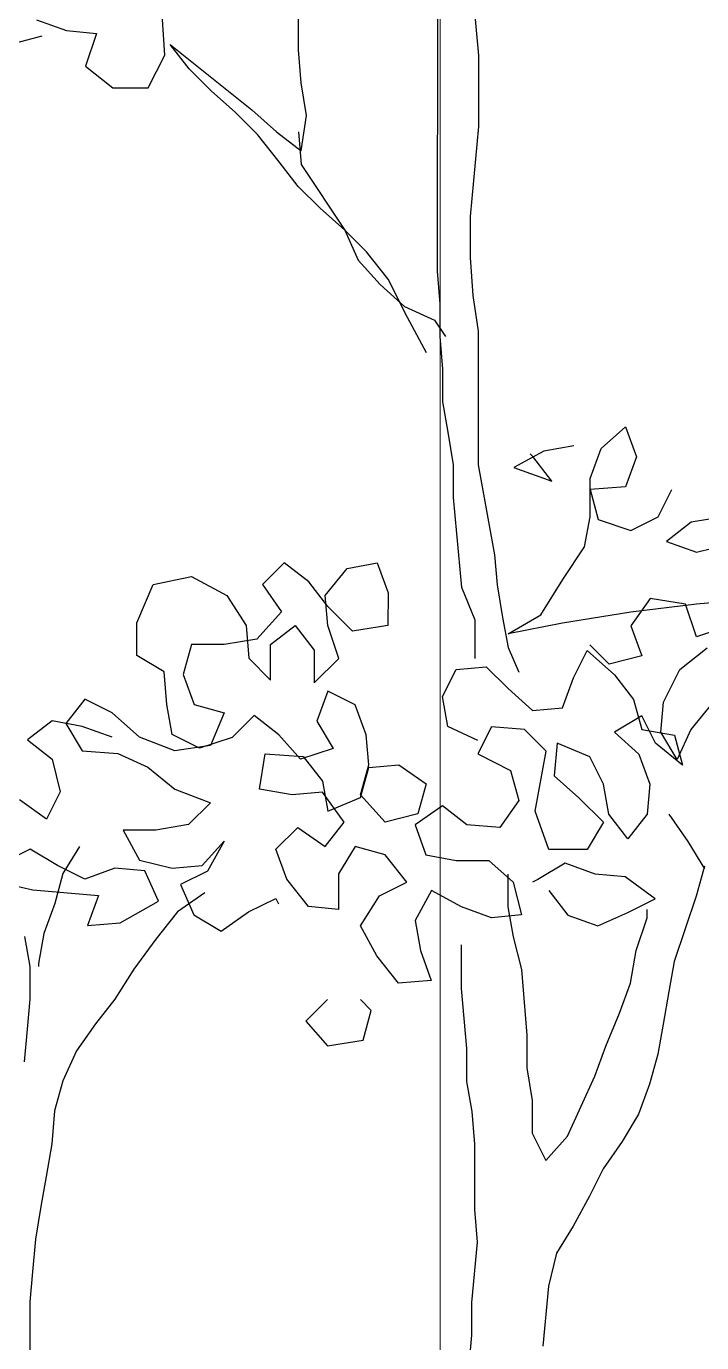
# Model space of a CAD drawing. Header units: millimetres. Extents: x 684983 to 685377, y 990360 to 990509.
# Drawn here: x 685179.705 to 685180.149, y 990434.869 to 990435.735 of the extents above; entities that cross this region are included whole.
import ezdxf

# ---------------------------------------------------------------- set-up
doc = ezdxf.new("R2010")
doc.units = ezdxf.units.MM
doc.layers.add('grid', color=8, linetype='Continuous', lineweight=9)
doc.layers.add('JACK  FRUIT TREE', color=7, linetype='Continuous')

# ---------------------------------------------------------------- blocks, each defined once
blk = doc.blocks.new('JT')
for p, q in [((-0.10332, 1.57893, 157.72663), (-0.10329, 1.61123, 157.72663)), ((-0.04239, 1.48196, 157.72663), (-0.04228, 1.6016, 157.72663)), ((-0.02673, 1.60279, 157.72663), (-0.02436, 1.57646, 157.72663)), ((-0.21578, 1.58501, 157.72663), (-0.22895, 1.58143, 157.72663)), ((-0.15119, 1.5706, 157.72663), (-0.15955, 1.58137, 157.72663)), ((-0.15955, 1.58137, 157.72663), (-0.12369, 1.55262, 157.72663)), ((-0.10214, 1.56457, 157.72663), (-0.10332, 1.57893, 157.72663)), ((-0.02436, 1.57646, 157.72663), (-0.02439, 1.54535, 157.72663)), ((-0.14163, 1.56102, 157.72663), (-0.15119, 1.5706, 157.72663)), ((-0.09976, 1.55021, 157.72663), (-0.10214, 1.56457, 157.72663)), ((-0.13087, 1.55143, 157.72663), (-0.14163, 1.56102, 157.72663)), ((-0.1213, 1.54185, 157.72663), (-0.13087, 1.55143, 157.72663)), ((-0.12369, 1.55262, 157.72663), (-0.11293, 1.54304, 157.72663)), ((-0.10217, 1.53466, 157.72663), (-0.09976, 1.55021, 157.72663)), ((-0.11174, 1.52988, 157.72663), (-0.1213, 1.54185, 157.72663)), ((-0.11293, 1.54304, 157.72663), (-0.10217, 1.53466, 157.72663)), ((-0.10335, 1.54303, 157.72663), (-0.10217, 1.52867, 157.72663)), ((-0.02439, 1.54535, 157.72663), (-0.02801, 1.50587, 157.72663)), ((-0.10338, 1.5191, 157.72663), (-0.11174, 1.52988, 157.72663)), ((-0.10217, 1.52867, 157.72663), (-0.08305, 1.49994, 157.72663)), ((-0.09381, 1.50952, 157.72663), (-0.10338, 1.5191, 157.72663)), ((-0.08305, 1.49994, 157.72663), (-0.09381, 1.50952, 157.72663)), ((-0.02801, 1.50587, 157.72663), (-0.02803, 1.48793, 157.72663)), ((-0.07349, 1.49036, 157.72663), (-0.08305, 1.49994, 157.72663)), ((-0.08305, 1.49994, 157.72663), (-0.07708, 1.48678, 157.72663)), ((-0.06393, 1.47839, 157.72663), (-0.07349, 1.49036, 157.72663)), ((-0.07708, 1.48678, 157.72663), (-0.06752, 1.476, 157.72663)), ((-0.02803, 1.48793, 157.72663), (-0.02685, 1.47118, 157.72663)), ((-0.05557, 1.46163, 157.72663), (-0.06393, 1.47839, 157.72663)), ((-0.04121, 1.4676, 157.72663), (-0.04239, 1.48196, 157.72663)), ((-0.06752, 1.476, 157.72663), (-0.05676, 1.46642, 157.72663)), ((-0.05676, 1.46642, 157.72663), (-0.04361, 1.46042, 157.72663)), ((-0.04122, 1.45324, 157.72663), (-0.04121, 1.4676, 157.72663)), ((-0.02685, 1.47118, 157.72663), (-0.02447, 1.45562, 157.72663)), ((-0.04721, 1.44607, 157.72663), (-0.05557, 1.46163, 157.72663)), ((-0.04361, 1.46042, 157.72663), (-0.03883, 1.45324, 157.72663)), ((-0.02447, 1.45562, 157.72663), (-0.02452, 1.39699, 157.72663)), ((-0.04004, 1.43888, 157.72663), (-0.04122, 1.45324, 157.72663)), ((-0.04005, 1.42453, 157.72663), (-0.04004, 1.43888, 157.72663)), ((-0.03767, 1.41136, 157.72663), (-0.04005, 1.42453, 157.72663)), ((-0.03529, 1.397, 157.72663), (-0.03767, 1.41136, 157.72663)), ((-0.0353, 1.38265, 157.72663), (-0.03529, 1.397, 157.72663)), ((-0.02452, 1.39699, 157.72663), (-0.01738, 1.3575, 157.72663)), ((-0.03175, 1.34316, 157.72663), (-0.0353, 1.38265, 157.72663)), ((-0.01738, 1.3575, 157.72663), (-0.0162, 1.34434, 157.72663)), ((-0.02578, 1.3288, 157.72663), (-0.03175, 1.34316, 157.72663)), ((-0.0162, 1.34434, 157.72663), (-0.01382, 1.32998, 157.72663)), ((-0.0258, 1.31205, 157.72663), (-0.02578, 1.3288, 157.72663)), ((-0.01382, 1.32998, 157.72663), (-0.01143, 1.31682, 157.72663)), ((-0.01143, 1.31682, 157.72663), (-0.00666, 1.30605, 157.72663)), ((0.07462, 1.22102, 157.72663), (0.07102, 1.20787, 157.72663)), ((-0.01153, 1.21751, 157.72663), (-0.01154, 1.20316, 157.72663)), ((-0.14434, 1.20926, 157.72663), (-0.15631, 1.2009, 157.72663)), ((0.07102, 1.20787, 157.72663), (0.06142, 1.17916, 157.72663)), ((-0.15631, 1.2009, 157.72663), (-0.16589, 1.18894, 157.72663)), ((-0.01154, 1.20316, 157.72663), (-0.00916, 1.18999, 157.72663)), ((0.04948, 1.19831, 157.72663), (0.04948, 1.2019, 157.72663)), ((0.04468, 1.18396, 157.72663), (0.04948, 1.19831, 157.72663)), ((-0.22094, 1.17703, 157.72663), (-0.22332, 1.19019, 157.72663)), ((-0.00916, 1.18999, 157.72663), (-0.00558, 1.17563, 157.72663)), ((-0.16589, 1.18894, 157.72663), (-0.17548, 1.17579, 157.72663)), ((-0.03191, 1.16728, 157.72663), (-0.03189, 1.18642, 157.72663)), ((0.04227, 1.16961, 157.72663), (0.04468, 1.18396, 157.72663)), ((0.06142, 1.17916, 157.72663), (0.05902, 1.166, 157.72663)), ((-0.22096, 1.16267, 157.72663), (-0.22094, 1.17703, 157.72663)), ((-0.17548, 1.17579, 157.72663), (-0.18387, 1.16263, 157.72663)), ((-0.00558, 1.17563, 157.72663), (-0.00322, 1.14691, 157.72663)), ((-0.02954, 1.14096, 157.72663), (-0.03191, 1.16728, 157.72663)), ((0.03747, 1.15645, 157.72663), (0.04227, 1.16961, 157.72663)), ((-0.22216, 1.14951, 157.72663), (-0.22096, 1.16267, 157.72663)), ((-0.18387, 1.16263, 157.72663), (-0.19225, 1.15187, 157.72663)), ((0.05902, 1.166, 157.72663), (0.05661, 1.15165, 157.72663)), ((0.03148, 1.1421, 157.72663), (0.03747, 1.15645, 157.72663)), ((-0.22337, 1.13515, 157.72663), (-0.22216, 1.14951, 157.72663)), ((-0.19225, 1.15187, 157.72663), (-0.20064, 1.13992, 157.72663)), ((0.05661, 1.15165, 157.72663), (0.05421, 1.13849, 157.72663)), ((-0.00322, 1.14691, 157.72663), (-0.00323, 1.13256, 157.72663)), ((-0.20064, 1.13992, 157.72663), (-0.20663, 1.12676, 157.72663)), ((-0.02956, 1.1266, 157.72663), (-0.02954, 1.14096, 157.72663)), ((0.02668, 1.12894, 157.72663), (0.03148, 1.1421, 157.72663)), ((0.05421, 1.13849, 157.72663), (0.05061, 1.12533, 157.72663)), ((-0.00323, 1.13256, 157.72663), (-0.00085, 1.1182, 157.72663)), ((-0.20663, 1.12676, 157.72663), (-0.21023, 1.1136, 157.72663)), ((-0.02717, 1.11344, 157.72663), (-0.02956, 1.1266, 157.72663)), ((0.01469, 1.10263, 157.72663), (0.02668, 1.12894, 157.72663)), ((0.05061, 1.12533, 157.72663), (0.04581, 1.11217, 157.72663)), ((-0.00085, 1.1182, 157.72663), (-0.00086, 1.10384, 157.72663)), ((-0.21023, 1.1136, 157.72663), (-0.21144, 1.09925, 157.72663)), ((-0.02599, 1.09908, 157.72663), (-0.02717, 1.11344, 157.72663)), ((0.04581, 1.11217, 157.72663), (0.03862, 1.10021, 157.72663)), ((-0.00086, 1.10384, 157.72663), (0.00511, 1.09187, 157.72663)), ((0.00511, 1.09187, 157.72663), (0.01469, 1.10263, 157.72663)), ((-0.21144, 1.09925, 157.72663), (-0.21385, 1.08489, 157.72663)), ((-0.02602, 1.07036, 157.72663), (-0.02599, 1.09908, 157.72663)), ((0.03862, 1.10021, 157.72663), (0.03023, 1.08826, 157.72663)), ((0.03023, 1.08826, 157.72663), (0.02424, 1.0763, 157.72663)), ((-0.21385, 1.08489, 157.72663), (-0.21625, 1.07173, 157.72663)), ((0.02424, 1.0763, 157.72663), (0.01705, 1.06314, 157.72663)), ((-0.21625, 1.07173, 157.72663), (-0.21866, 1.05738, 157.72663)), ((-0.02483, 1.056, 157.72663), (-0.02602, 1.07036, 157.72663)), ((0.01705, 1.06314, 157.72663), (0.00986, 1.05119, 157.72663)), ((-0.21866, 1.05738, 157.72663), (-0.21987, 1.04302, 157.72663)), ((-0.02725, 1.02968, 157.72663), (-0.02483, 1.056, 157.72663)), ((0.00986, 1.05119, 157.72663), (0.00626, 1.03683, 157.72663)), ((-0.21987, 1.04302, 157.72663), (-0.22108, 1.02986, 157.72663)), ((0.00626, 1.03683, 157.72663), (0.00384, 1.01051, 157.72663)), ((-0.22108, 1.02986, 157.72663), (-0.22112, 0.9844, 157.72663)), ((-0.02726, 1.01533, 157.72663), (-0.02725, 1.02968, 157.72663)), ((-0.02847, 1.00217, 157.72663), (-0.02726, 1.01533, 157.72663))]:
    blk.add_line(p, q)
at = {"color": 3}
for p, q in [((-0.16195, 1.57659, 157.72663), (-0.16313, 1.59454, 157.72663)), ((-0.21817, 1.59219, 157.72663), (-0.20501, 1.5874, 157.72663)), ((-0.20501, 1.5874, 157.72663), (-0.19185, 1.58619, 157.72663)), ((-0.19185, 1.58619, 157.72663), (-0.19665, 1.57183, 157.72663)), ((-0.16914, 1.56224, 157.72663), (-0.16195, 1.57659, 157.72663)), ((-0.19665, 1.57183, 157.72663), (-0.1847, 1.56225, 157.72663)), ((-0.1847, 1.56225, 157.72663), (-0.16914, 1.56224, 157.72663)), ((0.02932, 1.40412, 157.72663), (0.0401, 1.41368, 157.72663)), ((0.0401, 1.41368, 157.72663), (0.04488, 1.40052, 157.72663)), ((0.0042, 1.40295, 157.72663), (-0.00897, 1.39578, 157.72663)), ((0.01736, 1.40533, 157.72663), (0.0042, 1.40295, 157.72663)), ((0.02453, 1.39097, 157.72663), (0.02932, 1.40412, 157.72663)), ((-0.00059, 1.40056, 157.72663), (-0.00179, 1.40176, 157.72663)), ((0.00778, 1.38979, 157.72663), (-0.00059, 1.40056, 157.72663)), ((0.04488, 1.40052, 157.72663), (0.04008, 1.38736, 157.72663)), ((-0.00897, 1.39578, 157.72663), (0.00778, 1.38979, 157.72663)), ((0.02451, 1.37422, 157.72663), (0.02453, 1.39097, 157.72663)), ((0.04008, 1.38736, 157.72663), (0.02452, 1.38618, 157.72663)), ((0.02452, 1.38618, 157.72663), (0.0281, 1.37302, 157.72663)), ((0.05442, 1.37419, 157.72663), (0.06042, 1.38615, 157.72663)), ((0.02211, 1.36106, 157.72663), (0.02451, 1.37422, 157.72663)), ((0.04245, 1.36822, 157.72663), (0.05442, 1.37419, 157.72663)), ((0.08314, 1.37416, 157.72663), (0.06878, 1.37178, 157.72663)), ((0.0281, 1.37302, 157.72663), (0.04245, 1.36822, 157.72663)), ((0.06878, 1.37178, 157.72663), (0.058, 1.36342, 157.72663)), ((0.058, 1.36342, 157.72663), (0.07116, 1.35862, 157.72663)), ((0.01252, 1.34671, 157.72663), (0.02211, 1.36106, 157.72663)), ((0.07116, 1.35862, 157.72663), (0.08552, 1.3622, 157.72663)), ((-0.10951, 1.354, 157.72663), (-0.11909, 1.34444, 157.72663)), ((-0.09875, 1.34561, 157.72663), (-0.10951, 1.354, 157.72663)), ((-0.09158, 1.33962, 157.72663), (-0.08199, 1.35158, 157.72663)), ((-0.08199, 1.35158, 157.72663), (-0.06883, 1.35396, 157.72663)), ((-0.06883, 1.35396, 157.72663), (-0.06406, 1.3408, 157.72663)), ((-0.16695, 1.34448, 157.72663), (-0.1502, 1.34805, 157.72663)), ((-0.1502, 1.34805, 157.72663), (-0.13465, 1.33966, 157.72663)), ((-0.09038, 1.33484, 157.72663), (-0.09875, 1.34561, 157.72663)), ((0.00294, 1.33116, 157.72663), (0.01252, 1.34671, 157.72663)), ((-0.17414, 1.32774, 157.72663), (-0.16695, 1.34448, 157.72663)), ((-0.13465, 1.33966, 157.72663), (-0.12629, 1.3265, 157.72663)), ((-0.11909, 1.34444, 157.72663), (-0.11073, 1.33246, 157.72663)), ((-0.09039, 1.32646, 157.72663), (-0.09158, 1.33962, 157.72663)), ((-0.06406, 1.3408, 157.72663), (-0.06407, 1.32644, 157.72663)), ((-0.07963, 1.32406, 157.72663), (-0.09038, 1.33484, 157.72663)), ((0.0508, 1.3383, 157.72663), (0.04241, 1.32634, 157.72663)), ((0.07114, 1.33589, 157.72663), (0.04242, 1.33232, 157.72663)), ((0.06635, 1.33589, 157.72663), (0.0508, 1.3383, 157.72663)), ((0.07113, 1.32153, 157.72663), (0.06635, 1.33589, 157.72663)), ((0.09746, 1.33826, 157.72663), (0.07114, 1.33589, 157.72663)), ((-0.11073, 1.33246, 157.72663), (-0.12151, 1.32051, 157.72663)), ((-0.01143, 1.3228, 157.72663), (0.00294, 1.33116, 157.72663)), ((0.04242, 1.33232, 157.72663), (0.0125, 1.32757, 157.72663)), ((-0.17416, 1.31338, 157.72663), (-0.17414, 1.32774, 157.72663)), ((-0.12629, 1.3265, 157.72663), (-0.1251, 1.31214, 157.72663)), ((-0.11553, 1.31811, 157.72663), (-0.10475, 1.32648, 157.72663)), ((-0.10475, 1.32648, 157.72663), (-0.09638, 1.3157, 157.72663)), ((-0.08562, 1.3121, 157.72663), (-0.09039, 1.32646, 157.72663)), ((-0.06407, 1.32644, 157.72663), (-0.07963, 1.32406, 157.72663)), ((0.0125, 1.32757, 157.72663), (-0.01143, 1.3228, 157.72663)), ((0.04241, 1.32634, 157.72663), (0.04719, 1.31318, 157.72663)), ((0.08549, 1.3263, 157.72663), (0.07113, 1.32153, 157.72663)), ((-0.15022, 1.31814, 157.72663), (-0.15382, 1.30498, 157.72663)), ((-0.13587, 1.31813, 157.72663), (-0.15022, 1.31814, 157.72663)), ((-0.12151, 1.32051, 157.72663), (-0.13587, 1.31813, 157.72663)), ((-0.11554, 1.30256, 157.72663), (-0.11553, 1.31811, 157.72663)), ((0.03283, 1.3096, 157.72663), (0.02446, 1.31798, 157.72663)), ((0.06393, 1.30718, 157.72663), (0.07591, 1.31674, 157.72663)), ((-0.1622, 1.30619, 157.72663), (-0.17416, 1.31338, 157.72663)), ((-0.1251, 1.31214, 157.72663), (-0.11554, 1.30256, 157.72663)), ((-0.09638, 1.3157, 157.72663), (-0.0964, 1.30134, 157.72663)), ((-0.0964, 1.30134, 157.72663), (-0.08562, 1.3121, 157.72663)), ((0.01727, 1.30363, 157.72663), (0.02326, 1.31559, 157.72663)), ((0.02326, 1.31559, 157.72663), (0.03522, 1.30481, 157.72663)), ((0.04719, 1.31318, 157.72663), (0.03283, 1.3096, 157.72663)), ((-0.16101, 1.29183, 157.72663), (-0.1622, 1.30619, 157.72663)), ((-0.15382, 1.30498, 157.72663), (-0.14905, 1.29182, 157.72663)), ((-0.04017, 1.29531, 157.72663), (-0.03418, 1.30727, 157.72663)), ((-0.03418, 1.30727, 157.72663), (-0.02101, 1.30845, 157.72663)), ((-0.02101, 1.30845, 157.72663), (-0.01145, 1.29887, 157.72663)), ((0.03522, 1.30481, 157.72663), (0.04358, 1.29404, 157.72663)), ((0.05674, 1.29283, 157.72663), (0.06393, 1.30718, 157.72663)), ((0.01247, 1.29047, 157.72663), (0.01727, 1.30363, 157.72663)), ((-0.19691, 1.29426, 157.72663), (-0.20529, 1.2835, 157.72663)), ((-0.18495, 1.28826, 157.72663), (-0.19691, 1.29426, 157.72663)), ((-0.09042, 1.29775, 157.72663), (-0.09522, 1.28459, 157.72663)), ((-0.07846, 1.29175, 157.72663), (-0.09042, 1.29775, 157.72663)), ((-0.03779, 1.28215, 157.72663), (-0.04017, 1.29531, 157.72663)), ((-0.01145, 1.29887, 157.72663), (-0.00069, 1.28929, 157.72663)), ((0.04358, 1.29404, 157.72663), (0.04716, 1.28087, 157.72663)), ((-0.17299, 1.27748, 157.72663), (-0.18495, 1.28826, 157.72663)), ((-0.15863, 1.27867, 157.72663), (-0.16101, 1.29183, 157.72663)), ((-0.14905, 1.29182, 157.72663), (-0.13589, 1.28822, 157.72663)), ((-0.13589, 1.28822, 157.72663), (-0.14189, 1.27387, 157.72663)), ((-0.07369, 1.27859, 157.72663), (-0.07846, 1.29175, 157.72663)), ((-0.00069, 1.28929, 157.72663), (0.01247, 1.29047, 157.72663)), ((0.05553, 1.27967, 157.72663), (0.05674, 1.29283, 157.72663)), ((0.07828, 1.29281, 157.72663), (0.06869, 1.28085, 157.72663)), ((-0.21127, 1.2847, 157.72663), (-0.22205, 1.27633, 157.72663)), ((-0.19811, 1.28229, 157.72663), (-0.21127, 1.2847, 157.72663)), ((-0.20529, 1.2835, 157.72663), (-0.19812, 1.27152, 157.72663)), ((-0.18496, 1.27749, 157.72663), (-0.19811, 1.28229, 157.72663)), ((-0.12273, 1.28701, 157.72663), (-0.13231, 1.27745, 157.72663)), ((-0.11197, 1.27862, 157.72663), (-0.12273, 1.28701, 157.72663)), ((-0.09522, 1.28459, 157.72663), (-0.08805, 1.27262, 157.72663)), ((-0.02463, 1.27615, 157.72663), (-0.03779, 1.28215, 157.72663)), ((-0.01865, 1.28213, 157.72663), (-0.02464, 1.27017, 157.72663)), ((-0.00429, 1.28092, 157.72663), (-0.01865, 1.28213, 157.72663)), ((0.04716, 1.28685, 157.72663), (0.03519, 1.27969, 157.72663)), ((0.05314, 1.27488, 157.72663), (0.04716, 1.28685, 157.72663)), ((-0.22205, 1.27633, 157.72663), (-0.21129, 1.26795, 157.72663)), ((-0.15744, 1.27149, 157.72663), (-0.17299, 1.27748, 157.72663)), ((-0.14667, 1.27267, 157.72663), (-0.15863, 1.27867, 157.72663)), ((-0.13231, 1.27745, 157.72663), (-0.14667, 1.27267, 157.72663)), ((-0.10241, 1.26785, 157.72663), (-0.11197, 1.27862, 157.72663)), ((-0.0725, 1.26543, 157.72663), (-0.07369, 1.27859, 157.72663)), ((0.00527, 1.27134, 157.72663), (-0.00429, 1.28092, 157.72663)), ((0.03519, 1.27969, 157.72663), (0.04595, 1.2701, 157.72663)), ((0.04716, 1.28087, 157.72663), (0.06151, 1.27847, 157.72663)), ((0.0627, 1.2677, 157.72663), (0.05553, 1.27967, 157.72663)), ((0.06151, 1.27847, 157.72663), (0.06509, 1.2653, 157.72663)), ((0.06869, 1.28085, 157.72663), (0.0627, 1.2677, 157.72663)), ((-0.19812, 1.27152, 157.72663), (-0.18257, 1.27031, 157.72663)), ((-0.18257, 1.27031, 157.72663), (-0.16942, 1.26432, 157.72663)), ((-0.14189, 1.27387, 157.72663), (-0.15744, 1.27149, 157.72663)), ((-0.12037, 1.2547, 157.72663), (-0.11796, 1.27025, 157.72663)), ((-0.11796, 1.27025, 157.72663), (-0.10121, 1.26904, 157.72663)), ((-0.08805, 1.27262, 157.72663), (-0.10241, 1.26785, 157.72663)), ((-0.02464, 1.27017, 157.72663), (-0.01029, 1.26298, 157.72663)), ((0.00046, 1.24502, 157.72663), (0.00527, 1.27134, 157.72663)), ((0.01006, 1.27492, 157.72663), (0.00885, 1.26057, 157.72663)), ((0.02442, 1.26893, 157.72663), (0.01006, 1.27492, 157.72663)), ((0.04595, 1.2701, 157.72663), (0.05073, 1.25694, 157.72663)), ((0.06509, 1.2653, 157.72663), (0.05314, 1.27488, 157.72663)), ((-0.21129, 1.26795, 157.72663), (-0.20771, 1.25359, 157.72663)), ((-0.16942, 1.26432, 157.72663), (-0.15746, 1.25474, 157.72663)), ((-0.10121, 1.26904, 157.72663), (-0.09285, 1.25827, 157.72663)), ((-0.0761, 1.25227, 157.72663), (-0.0725, 1.26543, 157.72663)), ((-0.0725, 1.26423, 157.72663), (-0.05934, 1.26542, 157.72663)), ((-0.05934, 1.26542, 157.72663), (-0.04738, 1.25703, 157.72663)), ((0.03039, 1.25696, 157.72663), (0.02442, 1.26893, 157.72663)), ((-0.0761, 1.25107, 157.72663), (-0.0725, 1.26423, 157.72663)), ((-0.01029, 1.26298, 157.72663), (-0.00671, 1.24981, 157.72663)), ((0.00885, 1.26057, 157.72663), (0.01961, 1.25099, 157.72663)), ((-0.20771, 1.25359, 157.72663), (-0.2137, 1.24163, 157.72663)), ((-0.15746, 1.25474, 157.72663), (-0.14191, 1.24874, 157.72663)), ((-0.10601, 1.2523, 157.72663), (-0.12037, 1.2547, 157.72663)), ((-0.09285, 1.25348, 157.72663), (-0.10601, 1.2523, 157.72663)), ((-0.09285, 1.25827, 157.72663), (-0.09047, 1.2451, 157.72663)), ((-0.08329, 1.24031, 157.72663), (-0.09285, 1.25348, 157.72663)), ((-0.04738, 1.25703, 157.72663), (-0.05098, 1.24387, 157.72663)), ((0.03277, 1.24379, 157.72663), (0.03039, 1.25696, 157.72663)), ((0.05073, 1.25694, 157.72663), (0.04952, 1.24378, 157.72663)), ((-0.2137, 1.24163, 157.72663), (-0.22566, 1.25001, 157.72663)), ((-0.14191, 1.24874, 157.72663), (-0.15149, 1.23918, 157.72663)), ((-0.09047, 1.2451, 157.72663), (-0.0761, 1.25107, 157.72663)), ((-0.06535, 1.24029, 157.72663), (-0.0761, 1.25227, 157.72663)), ((-0.04021, 1.24745, 157.72663), (-0.05219, 1.23909, 157.72663)), ((-0.02945, 1.23907, 157.72663), (-0.04021, 1.24745, 157.72663)), ((-0.00671, 1.24981, 157.72663), (-0.0151, 1.23786, 157.72663)), ((0.01961, 1.25099, 157.72663), (0.03037, 1.24021, 157.72663)), ((-0.05098, 1.24387, 157.72663), (-0.06535, 1.24029, 157.72663)), ((0.00643, 1.22826, 157.72663), (0.00046, 1.24502, 157.72663)), ((0.04113, 1.23302, 157.72663), (0.03277, 1.24379, 157.72663)), ((0.04952, 1.24378, 157.72663), (0.04113, 1.23302, 157.72663)), ((0.05909, 1.24377, 157.72663), (0.06745, 1.2318, 157.72663)), ((-0.16585, 1.2368, 157.72663), (-0.18021, 1.23681, 157.72663)), ((-0.18021, 1.23681, 157.72663), (-0.17304, 1.22364, 157.72663)), ((-0.15149, 1.23918, 157.72663), (-0.16585, 1.2368, 157.72663)), ((-0.11321, 1.22837, 157.72663), (-0.10363, 1.23794, 157.72663)), ((-0.10363, 1.23794, 157.72663), (-0.09168, 1.22955, 157.72663)), ((-0.09168, 1.22955, 157.72663), (-0.08329, 1.24031, 157.72663)), ((-0.05219, 1.23909, 157.72663), (-0.04741, 1.22592, 157.72663)), ((-0.0151, 1.23786, 157.72663), (-0.02945, 1.23907, 157.72663)), ((0.03037, 1.24021, 157.72663), (0.02318, 1.22825, 157.72663)), ((-0.19936, 1.22965, 157.72663), (-0.20655, 1.21769, 157.72663)), ((-0.14553, 1.22122, 157.72663), (-0.13594, 1.23198, 157.72663)), ((-0.13594, 1.23198, 157.72663), (-0.14313, 1.21883, 157.72663)), ((0.06745, 1.2318, 157.72663), (0.07462, 1.21983, 157.72663)), ((-0.2209, 1.22847, 157.72663), (-0.23287, 1.2225, 157.72663)), ((-0.20894, 1.22128, 157.72663), (-0.2209, 1.22847, 157.72663)), ((-0.10844, 1.21521, 157.72663), (-0.11321, 1.22837, 157.72663)), ((-0.07852, 1.22954, 157.72663), (-0.08571, 1.21758, 157.72663)), ((-0.06536, 1.22594, 157.72663), (-0.07852, 1.22954, 157.72663)), ((-0.0558, 1.21396, 157.72663), (-0.06536, 1.22594, 157.72663)), ((-0.04741, 1.22592, 157.72663), (-0.03425, 1.22352, 157.72663)), ((0.02318, 1.22825, 157.72663), (0.00643, 1.22826, 157.72663)), ((-0.19698, 1.21529, 157.72663), (-0.20894, 1.22128, 157.72663)), ((-0.18381, 1.22006, 157.72663), (-0.19698, 1.21529, 157.72663)), ((-0.17065, 1.21886, 157.72663), (-0.18381, 1.22006, 157.72663)), ((-0.17304, 1.22364, 157.72663), (-0.15869, 1.22004, 157.72663)), ((-0.16468, 1.20569, 157.72663), (-0.17065, 1.21886, 157.72663)), ((-0.15869, 1.22004, 157.72663), (-0.14553, 1.22122, 157.72663)), ((-0.14313, 1.21883, 157.72663), (-0.1551, 1.21286, 157.72663)), ((-0.03425, 1.22352, 157.72663), (-0.0199, 1.2235, 157.72663)), ((-0.0199, 1.2235, 157.72663), (-0.00914, 1.21392, 157.72663)), ((0.0136, 1.22228, 157.72663), (0.00163, 1.21511, 157.72663)), ((0.02676, 1.21748, 157.72663), (0.0136, 1.22228, 157.72663)), ((-0.23527, 1.21413, 157.72663), (-0.21972, 1.21052, 157.72663)), ((-0.20655, 1.21769, 157.72663), (-0.21015, 1.20453, 157.72663)), ((-0.1551, 1.21286, 157.72663), (-0.14913, 1.19969, 157.72663)), ((-0.09888, 1.20324, 157.72663), (-0.10844, 1.21521, 157.72663)), ((-0.08571, 1.21758, 157.72663), (-0.08572, 1.20203, 157.72663)), ((-0.06777, 1.20799, 157.72663), (-0.0558, 1.21396, 157.72663)), ((-0.00914, 1.21392, 157.72663), (-0.00556, 1.19956, 157.72663)), ((0.00163, 1.21511, 157.72663), (-0.00076, 1.21391, 157.72663)), ((0.03992, 1.21627, 157.72663), (0.02676, 1.21748, 157.72663)), ((0.05307, 1.20669, 157.72663), (0.03992, 1.21627, 157.72663)), ((-0.21972, 1.21052, 157.72663), (-0.191, 1.20811, 157.72663)), ((-0.191, 1.20811, 157.72663), (-0.1958, 1.19495, 157.72663)), ((-0.1252, 1.20087, 157.72663), (-0.11323, 1.20684, 157.72663)), ((-0.11323, 1.20684, 157.72663), (-0.11204, 1.20444, 157.72663)), ((-0.07616, 1.19484, 157.72663), (-0.06777, 1.20799, 157.72663)), ((-0.04503, 1.21036, 157.72663), (-0.05222, 1.19721, 157.72663)), ((-0.03188, 1.20317, 157.72663), (-0.04503, 1.21036, 157.72663)), ((0.00641, 1.21032, 157.72663), (0.01478, 1.19954, 157.72663)), ((0.0411, 1.20071, 157.72663), (0.05307, 1.20669, 157.72663)), ((-0.21015, 1.20453, 157.72663), (-0.21495, 1.19138, 157.72663)), ((-0.18144, 1.19613, 157.72663), (-0.16468, 1.20569, 157.72663)), ((-0.13718, 1.1925, 157.72663), (-0.1252, 1.20087, 157.72663)), ((-0.08572, 1.20203, 157.72663), (-0.09888, 1.20324, 157.72663)), ((-0.01872, 1.19838, 157.72663), (-0.03188, 1.20317, 157.72663)), ((-0.1958, 1.19495, 157.72663), (-0.18144, 1.19613, 157.72663)), ((-0.14913, 1.19969, 157.72663), (-0.13718, 1.1925, 157.72663)), ((-0.05222, 1.19721, 157.72663), (-0.04984, 1.18405, 157.72663)), ((-0.00556, 1.19956, 157.72663), (-0.01872, 1.19838, 157.72663)), ((0.01478, 1.19954, 157.72663), (0.02794, 1.19474, 157.72663)), ((0.02794, 1.19474, 157.72663), (0.0411, 1.20071, 157.72663)), ((-0.21495, 1.19138, 157.72663), (-0.21735, 1.17822, 157.72663)), ((-0.06899, 1.18167, 157.72663), (-0.07616, 1.19484, 157.72663)), ((-0.04984, 1.18405, 157.72663), (-0.04507, 1.17088, 157.72663)), ((-0.21735, 1.17822, 157.72663), (-0.21735, 1.17702, 157.72663)), ((-0.05943, 1.1697, 157.72663), (-0.06899, 1.18167, 157.72663)), ((-0.04507, 1.17088, 157.72663), (-0.05943, 1.1697, 157.72663)), ((-0.09054, 1.16255, 157.72663), (-0.10012, 1.15299, 157.72663)), ((-0.0714, 1.15774, 157.72663), (-0.07618, 1.16254, 157.72663)), ((-0.075, 1.14459, 157.72663), (-0.0714, 1.15774, 157.72663)), ((-0.10012, 1.15299, 157.72663), (-0.09056, 1.14221, 157.72663)), ((-0.09056, 1.14221, 157.72663), (-0.075, 1.14459, 157.72663))]:
    blk.add_line(p, q, dxfattribs=at)

msp = doc.modelspace()

# ---------------------------------------------------------------- linework, layer by layer
at = {"layer": 'grid'}
msp.add_line((685179.9771, 990509.15479), (685179.9771, 990370.8996), dxfattribs=at)

# ---------------------------------------------------------------- block references
at = {"layer": 'JACK  FRUIT TREE', "xscale": 1.5, "yscale": 1.5, "zscale": 1.5}
msp.add_blockref('JT', (685180.039, 990433.35086, -137.71795), dxfattribs=at)

doc.saveas('drawing.dxf')
